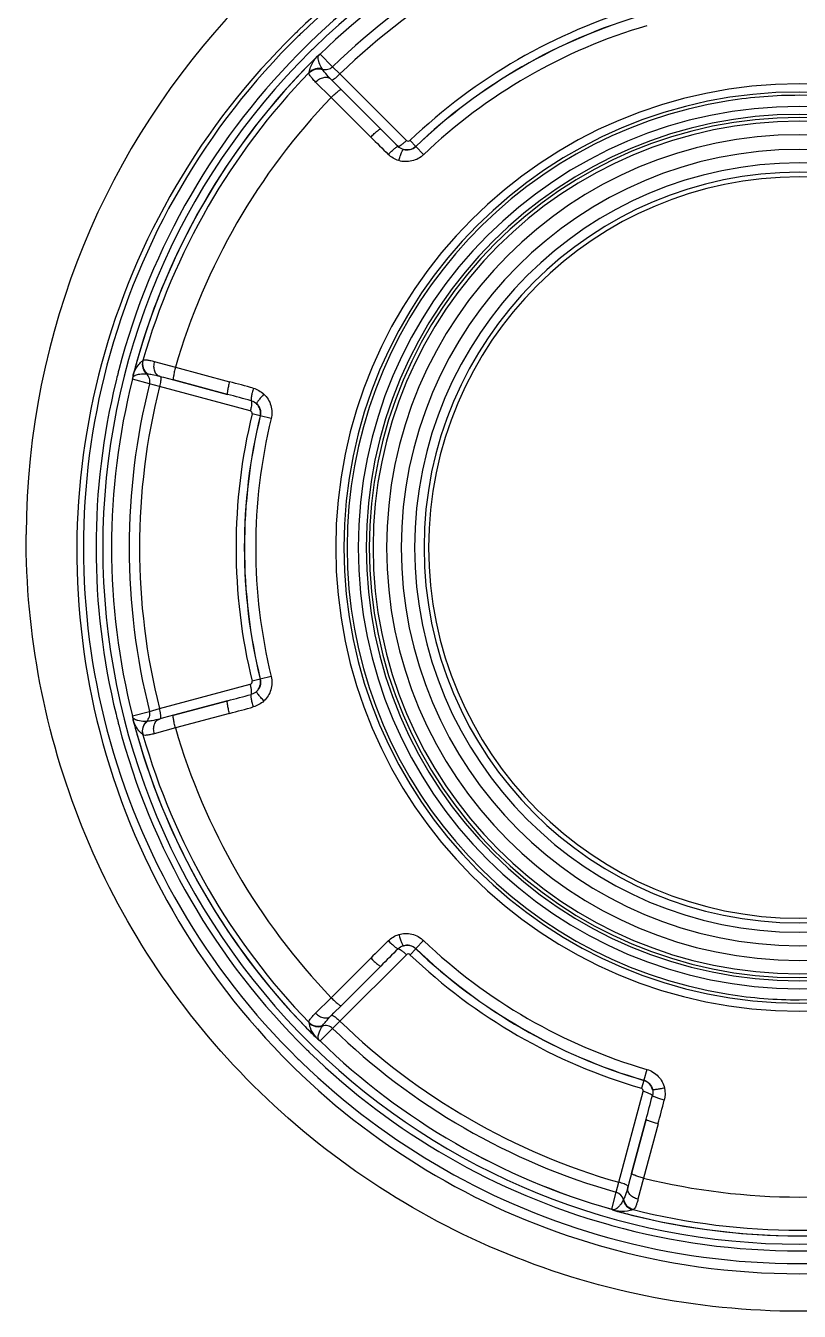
# Model space of a CAD drawing. Header units: millimetres. Extents: x -1584 to 3730, y -1918 to 2655.
# Drawn here: x 465 to 495.6, y -131.1 to -80.4 of the extents above; entities that cross this region are included whole.
import ezdxf

# ---------------------------------------------------------------- set-up
doc = ezdxf.new("R2010")
doc.units = ezdxf.units.MM
doc.header["$LTSCALE"] = 65.395
doc.layers.add('GEOM', color=7, linetype='CONTINUOUS')

msp = doc.modelspace()

# ---------------------------------------------------------------- linework, layer by layer
at = {"layer": 'GEOM', "linetype": 'Continuous'}
for p, q in [((476.587, -81.523), (476.514, -81.583)), ((476.514, -81.583), (476.514, -81.583)), ((476.588, -81.524), (476.587, -81.523)), ((476.644, -81.478), (477.137, -81.971)), ((476.644, -81.478), (476.644, -81.478)), ((477.137, -81.971), (477.429, -82.256)), ((477.083, -83.183), (476.467, -82.575)), ((477.095, -82.486), (477.073, -82.464)), ((477.073, -82.464), (477.095, -82.486)), ((477.192, -82.583), (477.095, -82.486)), ((477.476, -82.868), (477.192, -82.583)), ((477.429, -82.256), (480.052, -84.88)), ((478.646, -84.746), (477.083, -83.183)), ((479.039, -84.43), (477.476, -82.868)), ((477.476, -82.868), (479.039, -84.43)), ((480.418, -85.118), (480.193, -84.882)), ((480.418, -85.118), (480.422, -85.122)), ((480.728, -85.442), (480.422, -85.122)), ((470.1, -93.604), (470.934, -93.833)), ((470.934, -93.833), (473.069, -94.405)), ((469.238, -94.306), (469.238, -94.305)), ((469.911, -94.486), (469.238, -94.306)), ((469.25, -94.234), (469.249, -94.234)), ((469.264, -94.14), (469.264, -94.14)), ((470.306, -94.184), (470.337, -94.192)), ((470.337, -94.192), (470.306, -94.184)), ((470.337, -94.192), (470.469, -94.227)), ((470.469, -94.227), (470.858, -94.331)), ((470.858, -94.331), (472.992, -94.903)), ((472.992, -94.903), (470.858, -94.331)), ((470.304, -94.596), (469.911, -94.486)), ((473.888, -95.556), (470.304, -94.596)), ((474.278, -95.754), (473.961, -95.676)), ((474.282, -95.755), (474.278, -95.754)), ((474.714, -95.86), (474.282, -95.755)), ((474.714, -106.04), (474.282, -106.145)), ((470.304, -107.304), (473.888, -106.344)), ((474.278, -106.146), (473.961, -106.224)), ((474.278, -106.146), (474.282, -106.145)), ((472.992, -106.997), (470.858, -107.569)), ((470.858, -107.569), (472.992, -106.997)), ((469.238, -107.594), (469.911, -107.414)), ((469.911, -107.414), (470.304, -107.304)), ((473.069, -107.495), (470.934, -108.067)), ((469.238, -107.594), (469.238, -107.595)), ((469.249, -107.666), (469.264, -107.76)), ((469.25, -107.666), (469.249, -107.666)), ((469.264, -107.76), (469.264, -107.76)), ((470.934, -108.067), (470.1, -108.296)), ((470.337, -107.708), (470.306, -107.716)), ((470.306, -107.716), (470.337, -107.708)), ((470.469, -107.673), (470.337, -107.708)), ((470.858, -107.569), (470.469, -107.673)), ((480.728, -116.458), (480.422, -116.778)), ((477.083, -118.717), (478.646, -117.154)), ((480.052, -117.02), (477.429, -119.644)), ((480.418, -116.782), (480.193, -117.018)), ((480.422, -116.778), (480.418, -116.782)), ((477.476, -119.032), (479.039, -117.47)), ((479.039, -117.47), (477.476, -119.032)), ((476.467, -119.325), (477.083, -118.717)), ((477.192, -119.317), (477.476, -119.032)), ((477.073, -119.436), (477.095, -119.414)), ((477.095, -119.414), (477.073, -119.436)), ((477.095, -119.414), (477.192, -119.317)), ((477.429, -119.644), (477.137, -119.929)), ((477.137, -119.929), (476.644, -120.422)), ((476.514, -120.317), (476.514, -120.317)), ((476.588, -120.376), (476.587, -120.377)), ((476.587, -120.377), (476.61, -120.393)), ((476.61, -120.393), (476.644, -120.422)), ((476.644, -120.422), (476.644, -120.422)), ((489.544, -121.547), (489.419, -121.973)), ((489.418, -121.978), (489.327, -122.291)), ((489.418, -121.978), (489.419, -121.973)), ((488.434, -125.998), (489.395, -122.414)), ((489.512, -123.516), (488.94, -125.651)), ((488.94, -125.651), (489.512, -123.516)), ((489.982, -123.699), (489.41, -125.834)), ((488.94, -125.651), (488.836, -126.039)), ((489.41, -125.834), (489.191, -126.671)), ((488.333, -126.394), (488.434, -125.998)), ((488.836, -126.039), (488.792, -126.203)), ((488.792, -126.203), (488.801, -126.172)), ((488.153, -127.066), (488.333, -126.394)), ((488.153, -127.066), (488.153, -127.067)), ((488.22, -127.092), (488.22, -127.093)), ((488.22, -127.093), (488.309, -127.127)), ((488.309, -127.127), (488.309, -127.127))]:
    msp.add_line(p, q, dxfattribs=at)
for points in [[(476.644, -81.478), (476.61, -81.507), (476.587, -81.523)], [(469.249, -94.234), (469.246, -94.261), (469.238, -94.305)], [(469.264, -94.14), (469.261, -94.153), (469.249, -94.234)], [(469.238, -107.595), (469.246, -107.639), (469.249, -107.666)], [(476.514, -120.317), (476.524, -120.326), (476.587, -120.377)], [(488.153, -127.067), (488.195, -127.082), (488.22, -127.093)]]:
    msp.add_lwpolyline(points, dxfattribs=at)
for centre, radius, start, end in [((495.559, -100.575), 30.517, 93.2879, 179.7321), ((495.559, -100.95), 27.493, 90, 134.1777), ((495.559, -100.95), 27.493, 90, 134.1777), ((495.559, -100.95), 27.493, 45.8223, 90), ((495.559, -100.95), 27.493, 45.8223, 90), ((495.56, -101.094), 28.519, 105.8776, 133.9844), ((495.559, -100.95), 28.259, 105.4208, 134.0698), ((495.559, -100.95), 27.759, 105.8018, 134.1282), ((495.559, -100.95), 27.147, 105.8321, 134.1679), ((495.559, -100.95), 27.146, 105.8321, 134.1679), ((495.559, -100.95), 26.45, 105.8536, 134.1464), ((495.559, -100.95), 26.042, 105.8776, 134.1224), ((495.559, -100.95), 22.233, 106.2787, 133.7213), ((495.559, -100.95), 21.906, 106.2787, 133.7213), ((495.559, -100.95), 21.901, 106.279, 133.721), ((495.597, -101.131), 28.571, 133.9857, 134.3219), ((495.559, -100.95), 28.259, 134.0698, 134.4095), ((495.559, -100.95), 21.457, 106.279, 133.721), ((495.563, -101.095), 28.522, 134.3234, 164.9691), ((495.559, -100.95), 28.259, 134.4095, 165.2408), ((495.559, -100.95), 27.759, 134.4749, 165.364), ((495.559, -100.95), 27.759, 134.1282, 134.4749), ((495.559, -100.95), 27.493, 134.5248, 225.4752), ((495.559, -100.95), 27.493, 134.5248, 225.4752), ((495.559, -100.95), 27.162, 134.5194, 165.4806), ((495.559, -100.95), 27.162, 134.5194, 135.8922), ((495.559, -100.95), 27.493, 134.1777, 134.5248), ((495.559, -100.95), 27.493, 134.1777, 134.5248), ((476.854, -81.931), 0.487, 128.5193, 134.3266), ((476.854, -81.931), 0.487, 124.6203, 128.5165), ((476.854, -81.931), 0.487, 123.1566, 124.6205), ((476.778, -81.6), 0.205, 158.0477, 159.0748), ((476.367, -81.192), 0.399, 303.7044, 314.1547), ((495.559, -100.95), 27.162, 135.8922, 164.1078), ((476.578, -82.539), 0.5, 71.8199, 135.8518), ((476.858, -81.684), 0.4, 251.9219, 314.1789), ((495.559, -100.95), 26.94, 135.9106, 164.0894), ((495.559, -100.95), 18.3, 90, 270), ((495.559, -100.95), 18.3, 270, 90), ((495.559, -100.95), 25.632, 136.1201, 163.8799), ((495.559, -100.95), 17.98, 90, 270), ((495.559, -100.95), 17.85, 90, 99), ((495.559, -100.95), 17.85, 90, 99), ((495.559, -100.95), 17.98, 270, 90), ((495.559, -100.95), 17.85, 270, 90), ((495.559, -100.95), 17.85, 99, 261), ((495.559, -100.95), 17.85, 99, 261), ((495.559, -100.95), 17.411, 90, 270), ((495.559, -100.95), 17.411, 270, 90), ((495.559, -100.95), 17.096, 90, 270), ((495.559, -100.95), 16.974, 90, 270), ((495.559, -100.95), 16.824, 90, 270), ((495.559, -100.95), 17.096, 270, 90), ((495.559, -100.95), 16.974, 270, 90), ((495.559, -100.95), 16.824, 270, 90), ((742.959, 179.488), 373.238, 224.99989, 225.14832), ((495.559, -100.95), 16.292, 90, 270), ((495.559, -100.95), 16.292, 270, 90), ((597.476, 34.073), 168.043, 224.99731, 225.32945), ((495.559, -100.95), 15.714, 90, 270), ((480.073, -84.757), 0.5, 253.4565, 313.713), ((495.559, -100.95), 15.714, 270, 90), ((495.559, -100.95), 15.182, 90, 270), ((495.559, -100.95), 14.813, 90, 270), ((495.559, -100.95), 15.182, 270, 90), ((495.559, -100.95), 14.813, 270, 90), ((495.559, -100.95), 14.63, 90, 270), ((495.559, -100.95), 14.63, 270, 90), ((495.69, -101.11), 28.649, 165.0066, 179.68), ((495.559, -100.95), 28.259, 165.2408, 180), ((495.559, -100.95), 27.162, 164.1078, 165.4806), ((470.124, -93.717), 0.5, 164.1501, 228.1903), ((495.559, -100.95), 27.759, 166.2846, 180), ((495.559, -100.95), 27.147, 165.8321, 194.1679), ((495.559, -100.95), 27.146, 165.8321, 194.1679), ((495.559, -100.95), 27.759, 165.6992, 166.2846), ((495.559, -100.95), 27.759, 165.364, 165.6992), ((468.852, -94.208), 0.399, 345.8461, 356.2948), ((469.736, -94.261), 0.487, 174.8674, 176.8432), ((469.412, -94.361), 0.206, 140.4523, 141.9505), ((469.736, -94.261), 0.487, 168.5569, 174.866), ((469.735, -94.261), 0.486, 165.6716, 168.5539), ((469.511, -94.485), 0.366, 118.5209, 121.6504), ((469.523, -94.388), 0.4, 345.8206, 48.0736), ((495.559, -100.95), 26.45, 165.8536, 194.1464), ((495.559, -100.95), 26.042, 165.8776, 194.1224), ((429.582, -256.73), 168.049, 74.67055, 75.00269), ((376.391, -455.428), 373.242, 74.85168, 75.00012), ((473.792, -95.635), 0.5, 346.287, 46.5435), ((495.559, -100.95), 22.233, 166.2787, 193.7213), ((495.559, -100.95), 21.906, 166.2787, 193.7213), ((495.559, -100.95), 21.901, 166.279, 193.721), ((495.559, -100.95), 21.457, 166.279, 193.721), ((495.692, -101.076), 28.651, 179.7471, 194.4298), ((495.559, -100.95), 28.259, 180, 194.7592), ((495.559, -100.95), 27.759, 180, 193.7136), ((473.792, -106.265), 0.5, 313.4565, 13.713), ((376.389, 253.536), 373.251, 284.99988, 285.14832), ((495.559, -100.95), 27.759, 193.7136, 194.3007), ((469.523, -107.512), 0.4, 311.9219, 14.1789), ((429.583, 54.825), 168.043, 284.99731, 285.32945), ((495.559, -100.95), 27.759, 194.3007, 194.6359), ((495.559, -100.95), 27.759, 194.6359, 225.525), ((468.852, -107.692), 0.399, 3.7044, 14.1547), ((469.411, -107.54), 0.205, 218.0474, 219.0614), ((469.736, -107.639), 0.487, 183.1566, 184.6205), ((469.736, -107.639), 0.487, 184.6203, 188.5165), ((469.736, -107.639), 0.487, 188.5192, 194.3266), ((495.559, -100.95), 27.162, 194.5194, 195.8922), ((495.559, -100.95), 27.162, 194.5194, 225.4806), ((470.124, -108.183), 0.5, 131.8199, 195.8518), ((495.559, -100.95), 25.632, 196.1201, 223.8799), ((495.563, -101.09), 28.522, 194.468, 225.2613), ((495.559, -100.95), 28.259, 194.7592, 225.5905), ((495.559, -100.95), 27.162, 195.8922, 224.1078), ((495.559, -100.95), 26.94, 195.9106, 224.0894), ((597.48, -235.977), 168.049, 134.67055, 135.00269), ((480.073, -117.143), 0.5, 46.287, 106.5435), ((495.559, -100.95), 21.457, 226.279, 253.721), ((742.962, -381.391), 373.242, 134.85168, 135.00012), ((495.559, -100.95), 22.233, 226.2787, 253.7213), ((495.559, -100.95), 21.906, 226.2787, 253.7213), ((495.559, -100.95), 21.901, 226.279, 253.721), ((495.559, -100.95), 17.85, 261, 270), ((495.559, -100.95), 17.85, 261, 270), ((476.578, -119.361), 0.5, 224.1501, 288.1903), ((495.559, -100.95), 26.042, 225.8776, 254.1224), ((495.559, -100.95), 27.162, 224.1078, 225.4806), ((477.819, -119.2), 1.718, 217.2588, 220.5623), ((476.858, -120.216), 0.4, 45.8206, 108.0736), ((495.559, -100.95), 26.45, 225.8536, 254.1464), ((495.559, -100.95), 27.759, 225.525, 225.8718), ((495.559, -100.95), 27.493, 225.4752, 225.8223), ((495.559, -100.95), 27.493, 225.4752, 225.8223), ((495.559, -100.95), 27.493, 225.8223, 270), ((495.559, -100.95), 27.493, 225.8223, 270), ((476.854, -119.969), 0.486, 225.6716, 228.5538), ((476.854, -119.968), 0.487, 228.5567, 234.866), ((476.854, -119.969), 0.487, 234.8675, 236.8432), ((476.367, -120.708), 0.398, 51.0618, 56.3017), ((476.367, -120.707), 0.398, 45.8343, 51.0595), ((495.559, -100.95), 27.147, 225.8321, 254.1679), ((495.559, -100.95), 27.146, 225.8321, 254.1679), ((495.559, -100.95), 27.493, 270, 314.1777), ((495.559, -100.95), 28.259, 225.5905, 225.9302), ((495.559, -100.95), 28.259, 225.9302, 254.5792), ((495.559, -100.95), 27.759, 225.8718, 254.1981), ((495.597, -101.054), 28.572, 225.263, 225.5991), ((495.56, -101.092), 28.519, 225.6002, 253.9308), ((489.278, -122.458), 0.5, 13.4566, 73.713), ((128.979, -26.911), 373.251, 344.99988, 345.14832), ((327.666, -80.199), 168.043, 344.99731, 345.32945), ((495.559, -100.95), 25.632, 256.1201, 270), ((495.559, -100.95), 25.632, 270, 283.8799), ((488.224, -126.778), 0.4, 11.9219, 74.1789), ((489.105, -126.593), 0.5, 191.8199, 255.8518), ((488.044, -127.45), 0.399, 63.7044, 74.1547), ((488.192, -126.889), 0.205, 278.0477, 279.0767), ((488.44, -126.658), 0.487, 243.1566, 244.6205), ((488.191, -126.883), 0.211, 279.0822, 281.218), ((488.44, -126.658), 0.487, 244.6203, 248.5165), ((488.44, -126.658), 0.487, 248.5193, 254.3266), ((495.559, -100.95), 27.162, 254.5194, 255.8922), ((495.559, -100.95), 27.162, 254.5194, 285.4806), ((495.559, -100.95), 27.162, 255.8922, 284.1078), ((495.559, -100.95), 26.94, 255.9106, 284.0894), ((495.559, -100.95), 27.759, 254.1981, 254.543), ((495.559, -100.95), 27.759, 254.543, 270), ((495.559, -100.95), 27.759, 270, 285.4569), ((495.559, -100.95), 28.259, 254.5792, 285.4208), ((495.559, -101.097), 28.514, 253.9297, 286.0707)]:
    msp.add_arc(centre, radius, start, end, dxfattribs=at)
for points, knots in [([(476.219, -82.191), (476.222, -82.121), (476.282, -81.897), (476.411, -81.703), (476.514, -81.583)], [0, 0, 0, 0, 0.30698, 1, 1, 1, 1]), ([(476.59, -81.756), (476.586, -81.74), (476.568, -81.666), (476.565, -81.584), (476.586, -81.527)], [0, 0, 0, 0, 0.211204, 1, 1, 1, 1]), ([(476.209, -82.206), (476.277, -82.137), (476.459, -82.037), (476.666, -82.059), (476.756, -82.097)], [0, 0, 0, 0, 0.498105, 1, 1, 1, 1]), ([(476.209, -82.206), (476.21, -82.204), (476.214, -82.199), (476.219, -82.195), (476.219, -82.191)], [0, 0, 0, 0, 0.372708, 1, 1, 1, 1]), ([(476.734, -82.064), (476.719, -82.041), (476.66, -81.944), (476.612, -81.839), (476.59, -81.756)], [0, 0, 0, 0, 0.24169, 1, 1, 1, 1]), ([(476.756, -82.097), (476.753, -82.093), (476.746, -82.082), (476.739, -82.071), (476.734, -82.064)], [0, 0, 0, 0, 0.375999, 1, 1, 1, 1]), ([(477.073, -82.464), (477.001, -82.393), (476.892, -82.274), (476.789, -82.148), (476.756, -82.097)], [0, 0, 0, 0, 0.62438, 1, 1, 1, 1]), ([(476.467, -82.575), (476.423, -82.532), (476.349, -82.455), (476.26, -82.345), (476.214, -82.271), (476.2, -82.219), (476.209, -82.206)], [0, 0, 0, 0, 0.400011, 0.702339, 0.900289, 1, 1, 1, 1]), ([(476.467, -82.575), (476.513, -82.529), (476.613, -82.45), (476.782, -82.385), (476.946, -82.382), (477.04, -82.431), (477.073, -82.464)], [0, 0, 0, 0, 0.28904, 0.557235, 0.792098, 1, 1, 1, 1]), ([(477.095, -82.486), (477.105, -82.496), (477.158, -82.478), (477.189, -82.457), (477.214, -82.44)], [0, 0, 0, 0, 0.314912, 1, 1, 1, 1]), ([(477.214, -82.44), (477.231, -82.429), (477.306, -82.372), (477.376, -82.308), (477.429, -82.256)], [0, 0, 0, 0, 0.215714, 1, 1, 1, 1]), ([(477.083, -83.183), (477.128, -83.138), (477.213, -83.056), (477.319, -82.964), (477.39, -82.908), (477.43, -82.882), (477.455, -82.868), (477.473, -82.864), (477.476, -82.868)], [0, 0, 0, 0, 0.376105, 0.695911, 0.819225, 0.912105, 0.971623, 1, 1, 1, 1]), ([(478.646, -84.746), (478.691, -84.7), (478.776, -84.619), (478.881, -84.527), (478.953, -84.471), (478.993, -84.444), (479.017, -84.43), (479.036, -84.427), (479.039, -84.43)], [0, 0, 0, 0, 0.376103, 0.695917, 0.819234, 0.912114, 0.971629, 1, 1, 1, 1]), ([(479.336, -85.432), (479.379, -85.389), (479.46, -85.31), (479.561, -85.22), (479.631, -85.164), (479.671, -85.136), (479.7, -85.119), (479.717, -85.112), (479.724, -85.113)], [0, 0, 0, 0, 0.361263, 0.67361, 0.797803, 0.89515, 0.962633, 1, 1, 1, 1]), ([(479.724, -85.113), (479.729, -85.115), (479.746, -85.114), (479.789, -85.097), (479.858, -85.051), (479.952, -84.976), (480.018, -84.914), (480.052, -84.88)], [0, 0, 0, 0, 0.044983, 0.115731, 0.33711, 0.644943, 1, 1, 1, 1]), ([(479.748, -85.677), (479.766, -85.619), (479.8, -85.514), (479.845, -85.391), (479.879, -85.313), (479.899, -85.273), (479.914, -85.249), (479.925, -85.236), (479.93, -85.236)], [0, 0, 0, 0, 0.374738, 0.691503, 0.81432, 0.907969, 0.969618, 1, 1, 1, 1]), ([(480.422, -85.122), (480.358, -85.182), (480.196, -85.27), (480.013, -85.261), (479.93, -85.236)], [0, 0, 0, 0, 0.50408, 1, 1, 1, 1]), ([(480.052, -84.88), (480.07, -84.897), (480.121, -84.921), (480.174, -84.9), (480.193, -84.882)], [0, 0, 0, 0, 0.497816, 1, 1, 1, 1]), ([(480.728, -85.442), (480.603, -85.563), (480.281, -85.739), (479.915, -85.726), (479.748, -85.677)], [0, 0, 0, 0, 0.500619, 1, 1, 1, 1]), ([(469.264, -94.14), (469.317, -93.991), (469.42, -93.782), (469.584, -93.619), (469.643, -93.581)], [0, 0, 0, 0, 0.693021, 1, 1, 1, 1]), ([(469.651, -93.565), (469.625, -93.658), (469.63, -93.866), (469.753, -94.034), (469.83, -94.093)], [0, 0, 0, 0, 0.498106, 1, 1, 1, 1]), ([(469.643, -93.581), (469.644, -93.581), (469.647, -93.575), (469.649, -93.57), (469.651, -93.565)], [0, 0, 0, 0, 0.116284, 1, 1, 1, 1]), ([(469.651, -93.565), (469.658, -93.551), (469.71, -93.536), (469.797, -93.539), (469.936, -93.561), (470.04, -93.587), (470.1, -93.604)], [0, 0, 0, 0, 0.099683, 0.297657, 0.599982, 1, 1, 1, 1]), ([(470.1, -93.604), (470.082, -93.666), (470.065, -93.792), (470.092, -93.971), (470.172, -94.115), (470.261, -94.172), (470.306, -94.184)], [0, 0, 0, 0, 0.28904, 0.557234, 0.792097, 1, 1, 1, 1]), ([(470.934, -93.833), (470.918, -93.895), (470.889, -94.01), (470.862, -94.147), (470.85, -94.236), (470.847, -94.284), (470.847, -94.313), (470.853, -94.33), (470.858, -94.331)], [0, 0, 0, 0, 0.376116, 0.695926, 0.819239, 0.912115, 0.971628, 1, 1, 1, 1]), ([(469.253, -94.23), (469.259, -94.223), (469.278, -94.202), (469.302, -94.184), (469.319, -94.174)], [0, 0, 0, 0, 0.300694, 1, 1, 1, 1]), ([(469.336, -94.164), (469.345, -94.159), (469.377, -94.143), (469.411, -94.131), (469.437, -94.124)], [0, 0, 0, 0, 0.266422, 1, 1, 1, 1]), ([(469.437, -94.124), (469.467, -94.115), (469.583, -94.09), (469.703, -94.086), (469.791, -94.09)], [0, 0, 0, 0, 0.263586, 1, 1, 1, 1]), ([(469.791, -94.09), (469.792, -94.09), (469.805, -94.091), (469.819, -94.092), (469.83, -94.093)], [0, 0, 0, 0, 0.119526, 1, 1, 1, 1]), ([(469.83, -94.093), (469.891, -94.096), (470.051, -94.122), (470.209, -94.158), (470.306, -94.184)], [0, 0, 0, 0, 0.375635, 1, 1, 1, 1]), ([(470.356, -94.318), (470.355, -94.338), (470.344, -94.432), (470.323, -94.524), (470.304, -94.596)], [0, 0, 0, 0, 0.215715, 1, 1, 1, 1]), ([(470.337, -94.192), (470.35, -94.195), (470.362, -94.25), (470.359, -94.288), (470.356, -94.318)], [0, 0, 0, 0, 0.314915, 1, 1, 1, 1]), ([(473.069, -94.405), (473.052, -94.467), (473.024, -94.581), (472.997, -94.718), (472.984, -94.808), (472.981, -94.856), (472.982, -94.885), (472.988, -94.902), (472.992, -94.903)], [0, 0, 0, 0, 0.376103, 0.695917, 0.819234, 0.912114, 0.971629, 1, 1, 1, 1]), ([(474.009, -94.66), (473.993, -94.718), (473.965, -94.828), (473.938, -94.96), (473.924, -95.049), (473.919, -95.098), (473.919, -95.131), (473.922, -95.15), (473.926, -95.155)], [0, 0, 0, 0, 0.361258, 0.673603, 0.797796, 0.895144, 0.962629, 1, 1, 1, 1]), ([(473.926, -95.155), (473.931, -95.159), (473.938, -95.174), (473.945, -95.219), (473.94, -95.302), (473.921, -95.421), (473.901, -95.509), (473.888, -95.556)], [0, 0, 0, 0, 0.044984, 0.115733, 0.337115, 0.644949, 1, 1, 1, 1]), ([(474.427, -94.895), (474.386, -94.938), (474.312, -95.021), (474.228, -95.121), (474.177, -95.189), (474.152, -95.227), (474.139, -95.252), (474.133, -95.268), (474.136, -95.273)], [0, 0, 0, 0, 0.374731, 0.691497, 0.814316, 0.907968, 0.969619, 1, 1, 1, 1]), ([(474.136, -95.273), (474.199, -95.331), (474.298, -95.486), (474.303, -95.67), (474.282, -95.755)], [0, 0, 0, 0, 0.495921, 1, 1, 1, 1]), ([(474.427, -94.895), (474.553, -95.014), (474.747, -95.325), (474.755, -95.691), (474.714, -95.86)], [0, 0, 0, 0, 0.499381, 1, 1, 1, 1]), ([(473.961, -95.676), (473.967, -95.652), (473.958, -95.596), (473.912, -95.563), (473.888, -95.556)], [0, 0, 0, 0, 0.502184, 1, 1, 1, 1]), ([(526.075, -100.432), (526.093, -104.353), (524.576, -112.318), (517.91, -122.506), (507.73, -129.45), (495.559, -131.918), (483.387, -129.45), (473.207, -122.506), (466.542, -112.318), (465.024, -104.353), (465.042, -100.432)], [0, 0, 0, 0, 0.123101, 0.247266, 0.373034, 0.5, 0.626966, 0.752734, 0.876898, 1, 1, 1, 1]), ([(474.714, -106.04), (474.755, -106.209), (474.747, -106.575), (474.553, -106.886), (474.427, -107.005)], [0, 0, 0, 0, 0.500619, 1, 1, 1, 1]), ([(473.888, -106.344), (473.912, -106.337), (473.958, -106.304), (473.967, -106.248), (473.961, -106.224)], [0, 0, 0, 0, 0.497816, 1, 1, 1, 1]), ([(473.926, -106.745), (473.931, -106.741), (473.938, -106.726), (473.945, -106.681), (473.94, -106.598), (473.921, -106.479), (473.901, -106.391), (473.888, -106.344)], [0, 0, 0, 0, 0.044983, 0.115731, 0.33711, 0.644943, 1, 1, 1, 1]), ([(474.282, -106.145), (474.303, -106.23), (474.298, -106.414), (474.199, -106.569), (474.136, -106.627)], [0, 0, 0, 0, 0.50408, 1, 1, 1, 1]), ([(473.069, -107.495), (473.052, -107.433), (473.024, -107.319), (472.997, -107.182), (472.984, -107.092), (472.981, -107.044), (472.982, -107.015), (472.988, -106.998), (472.992, -106.997)], [0, 0, 0, 0, 0.376103, 0.695917, 0.819234, 0.912114, 0.971629, 1, 1, 1, 1]), ([(474.009, -107.24), (473.993, -107.182), (473.965, -107.072), (473.938, -106.94), (473.924, -106.851), (473.919, -106.802), (473.919, -106.769), (473.922, -106.75), (473.926, -106.745)], [0, 0, 0, 0, 0.361263, 0.67361, 0.797803, 0.89515, 0.962633, 1, 1, 1, 1]), ([(474.427, -107.005), (474.386, -106.962), (474.312, -106.879), (474.228, -106.779), (474.177, -106.711), (474.152, -106.673), (474.139, -106.648), (474.133, -106.632), (474.136, -106.628)], [0, 0, 0, 0, 0.374738, 0.691503, 0.81432, 0.907969, 0.969618, 1, 1, 1, 1]), ([(470.356, -107.582), (470.355, -107.562), (470.344, -107.468), (470.323, -107.376), (470.304, -107.304)], [0, 0, 0, 0, 0.215714, 1, 1, 1, 1]), ([(469.451, -107.78), (469.435, -107.776), (469.363, -107.754), (469.29, -107.716), (469.252, -107.669)], [0, 0, 0, 0, 0.21116, 1, 1, 1, 1]), ([(469.643, -108.319), (469.584, -108.281), (469.42, -108.118), (469.317, -107.909), (469.264, -107.76)], [0, 0, 0, 0, 0.30698, 1, 1, 1, 1]), ([(469.791, -107.81), (469.763, -107.811), (469.649, -107.813), (469.534, -107.803), (469.451, -107.78)], [0, 0, 0, 0, 0.241648, 1, 1, 1, 1]), ([(469.651, -108.335), (469.625, -108.242), (469.63, -108.034), (469.753, -107.866), (469.83, -107.807)], [0, 0, 0, 0, 0.498105, 1, 1, 1, 1]), ([(469.83, -107.807), (469.825, -107.807), (469.812, -107.808), (469.799, -107.809), (469.791, -107.81)], [0, 0, 0, 0, 0.376, 1, 1, 1, 1]), ([(470.306, -107.716), (470.209, -107.743), (470.051, -107.778), (469.891, -107.804), (469.83, -107.807)], [0, 0, 0, 0, 0.624378, 1, 1, 1, 1]), ([(470.1, -108.296), (470.082, -108.234), (470.065, -108.108), (470.092, -107.929), (470.172, -107.785), (470.261, -107.728), (470.306, -107.716)], [0, 0, 0, 0, 0.28904, 0.557235, 0.792098, 1, 1, 1, 1]), ([(470.337, -107.708), (470.35, -107.705), (470.362, -107.65), (470.359, -107.612), (470.356, -107.582)], [0, 0, 0, 0, 0.314912, 1, 1, 1, 1]), ([(470.934, -108.067), (470.918, -108.005), (470.889, -107.89), (470.862, -107.753), (470.85, -107.664), (470.847, -107.616), (470.847, -107.587), (470.853, -107.57), (470.858, -107.569)], [0, 0, 0, 0, 0.376105, 0.695911, 0.819225, 0.912105, 0.971623, 1, 1, 1, 1]), ([(469.651, -108.335), (469.65, -108.333), (469.648, -108.328), (469.646, -108.321), (469.643, -108.319)], [0, 0, 0, 0, 0.372709, 1, 1, 1, 1]), ([(470.1, -108.296), (470.04, -108.313), (469.936, -108.339), (469.797, -108.361), (469.71, -108.364), (469.658, -108.349), (469.651, -108.335)], [0, 0, 0, 0, 0.40001, 0.702337, 0.900289, 1, 1, 1, 1]), ([(479.748, -116.223), (479.915, -116.173), (480.281, -116.161), (480.603, -116.337), (480.728, -116.458)], [0, 0, 0, 0, 0.499381, 1, 1, 1, 1]), ([(479.336, -116.468), (479.379, -116.511), (479.46, -116.59), (479.561, -116.68), (479.631, -116.736), (479.671, -116.764), (479.7, -116.781), (479.717, -116.788), (479.724, -116.787)], [0, 0, 0, 0, 0.361258, 0.673603, 0.797796, 0.895144, 0.962629, 1, 1, 1, 1]), ([(479.748, -116.223), (479.766, -116.281), (479.8, -116.386), (479.845, -116.509), (479.879, -116.587), (479.899, -116.627), (479.914, -116.651), (479.926, -116.664), (479.93, -116.664)], [0, 0, 0, 0, 0.374731, 0.691497, 0.814316, 0.907968, 0.969619, 1, 1, 1, 1]), ([(479.93, -116.664), (480.013, -116.639), (480.196, -116.63), (480.358, -116.718), (480.422, -116.778)], [0, 0, 0, 0, 0.495921, 1, 1, 1, 1]), ([(478.646, -117.154), (478.691, -117.2), (478.776, -117.281), (478.881, -117.373), (478.953, -117.429), (478.993, -117.456), (479.017, -117.47), (479.036, -117.473), (479.039, -117.47)], [0, 0, 0, 0, 0.376103, 0.695917, 0.819234, 0.912114, 0.971629, 1, 1, 1, 1]), ([(479.724, -116.787), (479.729, -116.785), (479.746, -116.786), (479.789, -116.803), (479.858, -116.849), (479.952, -116.924), (480.018, -116.986), (480.052, -117.02)], [0, 0, 0, 0, 0.044984, 0.115733, 0.337115, 0.644949, 1, 1, 1, 1]), ([(480.193, -117.018), (480.174, -117), (480.121, -116.979), (480.07, -117.003), (480.052, -117.02)], [0, 0, 0, 0, 0.502184, 1, 1, 1, 1]), ([(477.083, -118.717), (477.128, -118.762), (477.213, -118.844), (477.319, -118.936), (477.39, -118.992), (477.43, -119.018), (477.455, -119.032), (477.473, -119.036), (477.476, -119.032)], [0, 0, 0, 0, 0.376116, 0.695926, 0.819239, 0.912115, 0.971628, 1, 1, 1, 1]), ([(476.209, -119.694), (476.2, -119.681), (476.214, -119.629), (476.26, -119.555), (476.349, -119.445), (476.423, -119.368), (476.467, -119.325)], [0, 0, 0, 0, 0.099683, 0.297656, 0.599981, 1, 1, 1, 1]), ([(476.219, -119.709), (476.219, -119.708), (476.216, -119.703), (476.212, -119.698), (476.209, -119.694)], [0, 0, 0, 0, 0.116284, 1, 1, 1, 1]), ([(476.209, -119.694), (476.277, -119.763), (476.459, -119.863), (476.666, -119.841), (476.756, -119.803)], [0, 0, 0, 0, 0.498106, 1, 1, 1, 1]), ([(476.452, -120.24), (476.373, -120.137), (476.271, -119.967), (476.222, -119.774), (476.219, -119.709)], [0, 0, 0, 0, 0.664893, 1, 1, 1, 1]), ([(476.467, -119.325), (476.513, -119.371), (476.613, -119.45), (476.782, -119.515), (476.946, -119.518), (477.04, -119.469), (477.073, -119.436)], [0, 0, 0, 0, 0.28904, 0.557234, 0.792097, 1, 1, 1, 1]), ([(476.756, -119.803), (476.789, -119.752), (476.892, -119.626), (477.001, -119.507), (477.073, -119.436)], [0, 0, 0, 0, 0.375633, 1, 1, 1, 1]), ([(477.095, -119.414), (477.105, -119.404), (477.158, -119.422), (477.189, -119.443), (477.214, -119.46)], [0, 0, 0, 0, 0.314915, 1, 1, 1, 1]), ([(477.214, -119.46), (477.231, -119.471), (477.306, -119.528), (477.376, -119.592), (477.429, -119.644)], [0, 0, 0, 0, 0.215715, 1, 1, 1, 1]), ([(476.571, -120.304), (476.571, -120.299), (476.57, -120.279), (476.57, -120.259), (476.572, -120.244)], [0, 0, 0, 0, 0.26621, 1, 1, 1, 1]), ([(476.572, -120.244), (476.572, -120.235), (476.576, -120.2), (476.584, -120.166), (476.591, -120.141)], [0, 0, 0, 0, 0.263094, 1, 1, 1, 1]), ([(476.591, -120.141), (476.598, -120.113), (476.635, -120.006), (476.689, -119.906), (476.734, -119.836)], [0, 0, 0, 0, 0.261991, 1, 1, 1, 1]), ([(476.734, -119.836), (476.735, -119.835), (476.742, -119.824), (476.75, -119.813), (476.756, -119.803)], [0, 0, 0, 0, 0.119525, 1, 1, 1, 1]), ([(476.579, -120.349), (476.578, -120.345), (476.575, -120.33), (476.572, -120.315), (476.571, -120.304)], [0, 0, 0, 0, 0.273346, 1, 1, 1, 1]), ([(489.544, -121.547), (489.711, -121.596), (490.025, -121.786), (490.197, -122.11), (490.237, -122.279)], [0, 0, 0, 0, 0.50062, 1, 1, 1, 1]), ([(489.419, -121.973), (489.504, -121.998), (489.66, -122.095), (489.745, -122.257), (489.764, -122.341)], [0, 0, 0, 0, 0.504081, 1, 1, 1, 1]), ([(490.237, -122.279), (490.178, -122.292), (490.07, -122.315), (489.941, -122.337), (489.857, -122.347), (489.811, -122.35), (489.783, -122.349), (489.767, -122.346), (489.764, -122.342)], [0, 0, 0, 0, 0.374737, 0.691502, 0.814319, 0.907969, 0.969618, 1, 1, 1, 1]), ([(489.395, -122.414), (489.401, -122.39), (489.395, -122.334), (489.351, -122.298), (489.327, -122.291)], [0, 0, 0, 0, 0.497816, 1, 1, 1, 1]), ([(489.761, -122.582), (489.76, -122.576), (489.75, -122.562), (489.715, -122.534), (489.641, -122.497), (489.528, -122.453), (489.441, -122.427), (489.395, -122.414)], [0, 0, 0, 0, 0.044982, 0.115729, 0.337107, 0.644942, 1, 1, 1, 1]), ([(490.231, -122.758), (490.172, -122.742), (490.063, -122.711), (489.935, -122.669), (489.852, -122.637), (489.807, -122.616), (489.778, -122.6), (489.763, -122.588), (489.761, -122.582)], [0, 0, 0, 0, 0.361263, 0.67361, 0.797803, 0.89515, 0.962633, 1, 1, 1, 1]), ([(489.982, -123.699), (489.92, -123.683), (489.807, -123.65), (489.674, -123.605), (489.59, -123.571), (489.548, -123.549), (489.523, -123.535), (489.511, -123.521), (489.512, -123.516)], [0, 0, 0, 0, 0.376103, 0.695917, 0.819234, 0.912114, 0.971629, 1, 1, 1, 1]), ([(489.41, -125.834), (489.348, -125.817), (489.235, -125.784), (489.102, -125.739), (489.019, -125.705), (488.976, -125.684), (488.951, -125.669), (488.939, -125.656), (488.94, -125.651)], [0, 0, 0, 0, 0.376105, 0.695911, 0.819225, 0.912105, 0.971623, 1, 1, 1, 1]), ([(488.778, -126.137), (488.762, -126.124), (488.718, -126.099), (488.605, -126.049), (488.506, -126.017), (488.434, -125.998)], [0, 0, 0, 0, 0.168719, 0.404331, 1, 1, 1, 1]), ([(488.792, -126.203), (488.766, -126.3), (488.718, -126.454), (488.66, -126.606), (488.633, -126.66)], [0, 0, 0, 0, 0.62438, 1, 1, 1, 1]), ([(488.801, -126.172), (488.801, -126.169), (488.8, -126.155), (488.788, -126.144), (488.778, -126.137)], [0, 0, 0, 0, 0.173059, 1, 1, 1, 1]), ([(489.191, -126.671), (489.128, -126.655), (489.01, -126.607), (488.869, -126.494), (488.784, -126.353), (488.78, -126.248), (488.792, -126.203)], [0, 0, 0, 0, 0.28904, 0.557235, 0.792098, 1, 1, 1, 1]), ([(488.615, -126.696), (488.577, -126.771), (488.508, -126.882), (488.381, -127.02), (488.289, -127.079), (488.232, -127.09)], [0, 0, 0, 0, 0.448045, 0.691092, 1, 1, 1, 1]), ([(488.633, -126.66), (488.631, -126.664), (488.625, -126.676), (488.619, -126.688), (488.615, -126.696)], [0, 0, 0, 0, 0.375999, 1, 1, 1, 1]), ([(489.001, -127.079), (488.907, -127.055), (488.729, -126.947), (488.645, -126.757), (488.633, -126.66)], [0, 0, 0, 0, 0.498105, 1, 1, 1, 1]), ([(489.191, -126.671), (489.176, -126.731), (489.147, -126.834), (489.096, -126.965), (489.054, -127.043), (489.016, -127.08), (489.001, -127.079)], [0, 0, 0, 0, 0.400011, 0.702339, 0.900289, 1, 1, 1, 1]), ([(488.983, -127.078), (488.921, -127.11), (488.697, -127.171), (488.464, -127.156), (488.309, -127.127)], [0, 0, 0, 0, 0.30698, 1, 1, 1, 1]), ([(489.001, -127.079), (488.998, -127.079), (488.993, -127.079), (488.986, -127.077), (488.983, -127.078)], [0, 0, 0, 0, 0.372708, 1, 1, 1, 1])]:
    msp.add_open_spline(points, degree=3, knots=knots, dxfattribs=at)
for points in [[(479.93, -85.236), (479.854, -85.213), (479.781, -85.17), (479.724, -85.113)], [(479.748, -85.677), (479.595, -85.631), (479.45, -85.545), (479.336, -85.432)], [(474.009, -94.66), (474.163, -94.702), (474.31, -94.785), (474.427, -94.895)], [(473.926, -95.155), (474.003, -95.176), (474.077, -95.218), (474.136, -95.272)], [(474.136, -106.628), (474.077, -106.682), (474.003, -106.724), (473.926, -106.745)], [(474.427, -107.005), (474.31, -107.115), (474.163, -107.198), (474.009, -107.24)], [(479.336, -116.468), (479.45, -116.355), (479.595, -116.269), (479.748, -116.223)], [(479.724, -116.787), (479.781, -116.73), (479.854, -116.687), (479.93, -116.664)], [(476.588, -120.376), (476.584, -120.367), (476.581, -120.358), (476.579, -120.349)], [(490.237, -122.279), (490.274, -122.434), (490.272, -122.603), (490.231, -122.758)], [(489.764, -122.342), (489.783, -122.42), (489.781, -122.504), (489.761, -122.582)]]:
    msp.add_open_spline(points, degree=3, dxfattribs=at)

doc.saveas('drawing.dxf')
